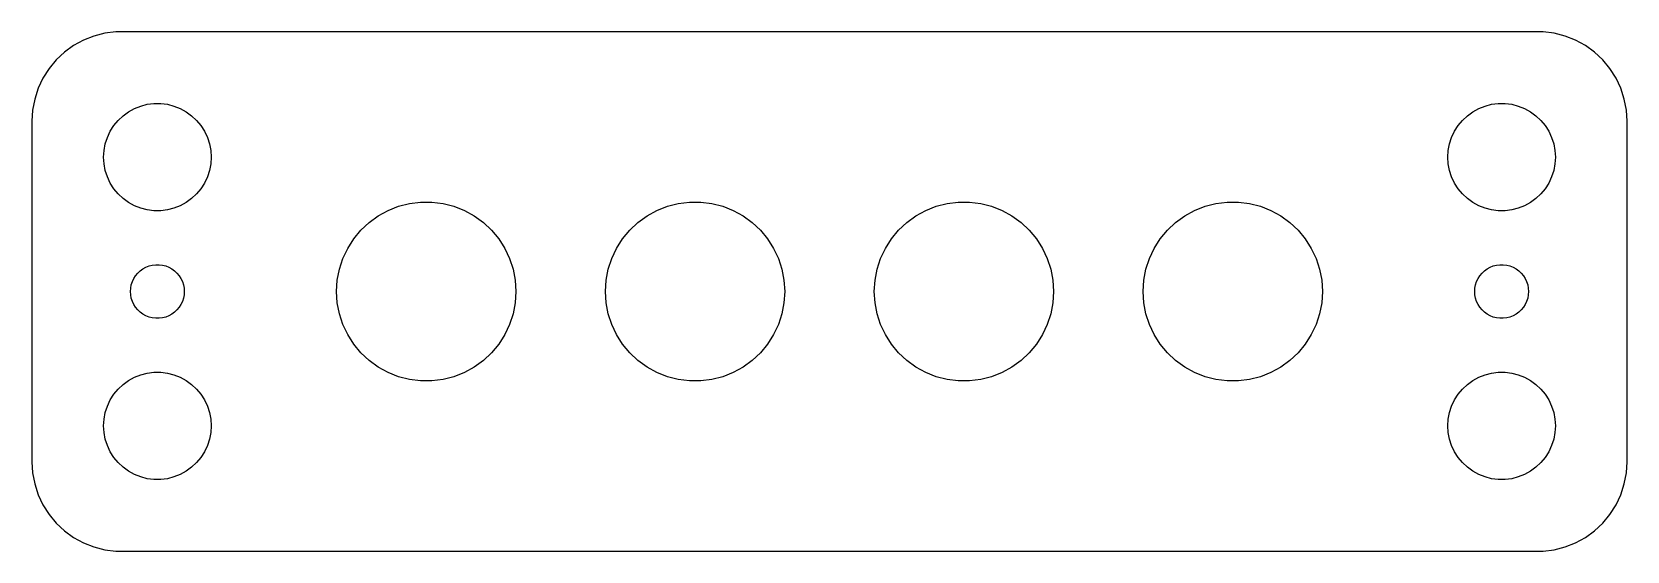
# Model space of a CAD drawing. Header units: metres. Extents: x -44.5 to 44.5, y 24.5 to 53.5.
import ezdxf

# ---------------------------------------------------------------- set-up
doc = ezdxf.new("R2010")
doc.units = ezdxf.units.M

msp = doc.modelspace()

# ---------------------------------------------------------------- linework, layer by layer
for p, q in [((-40.4369, 53.4114), (-41.0451, 53.2553)), ((-39.8139, 53.4901), (-40.4369, 53.4114)), ((39.8139, 53.4901), (-39.8139, 53.4901)), ((40.4369, 53.4114), (39.8139, 53.4901)), ((41.0451, 53.2553), (40.4369, 53.4114)), ((-42.1791, 52.7216), (-42.6871, 52.3526)), ((-41.6289, 53.0241), (-42.1791, 52.7216)), ((-41.0451, 53.2553), (-41.6289, 53.0241)), ((41.6289, 53.0241), (41.0451, 53.2553)), ((42.1791, 52.7216), (41.6289, 53.0241)), ((42.6871, 52.3526), (42.1791, 52.7216)), ((-43.1448, 51.9227), (-43.5451, 51.4389)), ((-42.6871, 52.3526), (-43.1448, 51.9227)), ((43.1448, 51.9227), (42.6871, 52.3526)), ((43.5451, 51.4389), (43.1448, 51.9227)), ((-43.8815, 50.9088), (-44.1489, 50.3406)), ((-43.5451, 51.4389), (-43.8815, 50.9088)), ((43.8815, 50.9088), (43.5451, 51.4389)), ((44.1489, 50.3406), (43.8815, 50.9088)), ((-44.1489, 50.3406), (-44.3429, 49.7434)), ((44.3429, 49.7434), (44.1489, 50.3406)), ((-44.4606, 49.1267), (-44.5, 48.5)), ((-44.3429, 49.7434), (-44.4606, 49.1267)), ((-39.4123, 48.8115), (-39.1075, 49.033)), ((-39.1075, 49.033), (-38.7773, 49.2145)), ((-38.7773, 49.2145), (-38.427, 49.3532)), ((-38.427, 49.3532), (-38.0621, 49.4469)), ((-38.0621, 49.4469), (-37.6884, 49.4941)), ((-37.6884, 49.4941), (-37.3116, 49.4941)), ((-37.3116, 49.4941), (-36.9379, 49.4469)), ((-36.9379, 49.4469), (-36.5729, 49.3532)), ((-36.5729, 49.3532), (-36.2227, 49.2145)), ((-36.2227, 49.2145), (-35.8925, 49.033)), ((-35.8925, 49.033), (-35.5877, 48.8115)), ((35.5877, 48.8115), (35.8925, 49.033)), ((35.8925, 49.033), (36.2227, 49.2145)), ((36.2227, 49.2145), (36.5729, 49.3532)), ((36.5729, 49.3532), (36.9379, 49.4469)), ((36.9379, 49.4469), (37.3116, 49.4941)), ((37.3116, 49.4941), (37.6884, 49.4941)), ((37.6884, 49.4941), (38.0621, 49.4469)), ((38.0621, 49.4469), (38.427, 49.3532)), ((38.427, 49.3532), (38.7773, 49.2145)), ((38.7773, 49.2145), (39.1075, 49.033)), ((39.1075, 49.033), (39.4123, 48.8115)), ((44.4606, 49.1267), (44.3429, 49.7434)), ((44.5, 48.5), (44.4606, 49.1267)), ((-44.5, 48.5), (-44.5, 29.5)), ((-40.1289, 47.9453), (-39.927, 48.2634)), ((-39.927, 48.2634), (-39.6869, 48.5536)), ((-39.6869, 48.5536), (-39.4123, 48.8115)), ((-35.5877, 48.8115), (-35.3131, 48.5536)), ((-35.3131, 48.5536), (-35.0729, 48.2634)), ((-35.0729, 48.2634), (-34.8711, 47.9453)), ((34.8711, 47.9453), (35.0729, 48.2634)), ((35.0729, 48.2634), (35.3131, 48.5536)), ((35.3131, 48.5536), (35.5877, 48.8115)), ((39.4123, 48.8115), (39.6869, 48.5536)), ((39.6869, 48.5536), (39.927, 48.2634)), ((39.927, 48.2634), (40.1289, 47.9453)), ((44.5, 29.5), (44.5, 48.5)), ((-40.4763, 46.876), (-40.4057, 47.2461)), ((-40.4057, 47.2461), (-40.2893, 47.6044)), ((-40.2893, 47.6044), (-40.1289, 47.9453)), ((-34.8711, 47.9453), (-34.7107, 47.6044)), ((-34.7107, 47.6044), (-34.5942, 47.2461)), ((-34.5942, 47.2461), (-34.5237, 46.876)), ((34.5237, 46.876), (34.5942, 47.2461)), ((34.5942, 47.2461), (34.7107, 47.6044)), ((34.7107, 47.6044), (34.8711, 47.9453)), ((40.1289, 47.9453), (40.2893, 47.6044)), ((40.2893, 47.6044), (40.4057, 47.2461)), ((40.4057, 47.2461), (40.4763, 46.876)), ((-40.5, 46.5), (-40.4763, 46.876)), ((-40.4763, 46.124), (-40.5, 46.5)), ((-34.5237, 46.876), (-34.5, 46.5)), ((-34.5, 46.5), (-34.5237, 46.124)), ((34.5, 46.5), (34.5237, 46.876)), ((34.5237, 46.124), (34.5, 46.5)), ((40.4763, 46.876), (40.5, 46.5)), ((40.5, 46.5), (40.4763, 46.124)), ((-40.4057, 45.7539), (-40.4763, 46.124)), ((-40.2893, 45.3956), (-40.4057, 45.7539)), ((-40.1289, 45.0547), (-40.2893, 45.3956)), ((-34.7107, 45.3956), (-34.8711, 45.0547)), ((-34.5942, 45.7539), (-34.7107, 45.3956)), ((-34.5237, 46.124), (-34.5942, 45.7539)), ((34.5942, 45.7539), (34.5237, 46.124)), ((34.7107, 45.3956), (34.5942, 45.7539)), ((34.8711, 45.0547), (34.7107, 45.3956)), ((40.2893, 45.3956), (40.1289, 45.0547)), ((40.4057, 45.7539), (40.2893, 45.3956)), ((40.4763, 46.124), (40.4057, 45.7539)), ((-39.927, 44.7366), (-40.1289, 45.0547)), ((-39.6869, 44.4464), (-39.927, 44.7366)), ((-35.0729, 44.7366), (-35.3131, 44.4464)), ((-34.8711, 45.0547), (-35.0729, 44.7366)), ((35.0729, 44.7366), (34.8711, 45.0547)), ((35.3131, 44.4464), (35.0729, 44.7366)), ((39.927, 44.7366), (39.6869, 44.4464)), ((40.1289, 45.0547), (39.927, 44.7366)), ((-39.4123, 44.1884), (-39.6869, 44.4464)), ((-39.1075, 43.967), (-39.4123, 44.1884)), ((-38.7773, 43.7855), (-39.1075, 43.967)), ((-38.427, 43.6468), (-38.7773, 43.7855)), ((-38.0621, 43.5531), (-38.427, 43.6468)), ((-36.5729, 43.6468), (-36.9379, 43.5531)), ((-36.2227, 43.7855), (-36.5729, 43.6468)), ((-35.8925, 43.967), (-36.2227, 43.7855)), ((-35.5877, 44.1884), (-35.8925, 43.967)), ((-35.3131, 44.4464), (-35.5877, 44.1884)), ((-24.6289, 43.5241), (-24.0451, 43.7553)), ((-24.0451, 43.7553), (-23.4369, 43.9114)), ((-23.4369, 43.9114), (-22.8139, 43.9901)), ((-22.8139, 43.9901), (-22.186, 43.9901)), ((-22.186, 43.9901), (-21.5631, 43.9114)), ((-21.5631, 43.9114), (-20.9549, 43.7553)), ((-20.9549, 43.7553), (-20.3711, 43.5241)), ((-9.62889, 43.5241), (-9.04507, 43.7553)), ((-9.04507, 43.7553), (-8.4369, 43.9114)), ((-8.4369, 43.9114), (-7.81395, 43.9901)), ((-7.81395, 43.9901), (-7.18604, 43.9901)), ((-7.18604, 43.9901), (-6.56308, 43.9114)), ((-6.56308, 43.9114), (-5.95491, 43.7553)), ((-5.95491, 43.7553), (-5.37109, 43.5241)), ((5.37109, 43.5241), (5.95491, 43.7553)), ((5.95491, 43.7553), (6.56308, 43.9114)), ((6.56308, 43.9114), (7.18604, 43.9901)), ((7.18604, 43.9901), (7.81395, 43.9901)), ((7.81395, 43.9901), (8.4369, 43.9114)), ((8.4369, 43.9114), (9.04507, 43.7553)), ((9.04507, 43.7553), (9.62889, 43.5241)), ((20.3711, 43.5241), (20.9549, 43.7553)), ((20.9549, 43.7553), (21.5631, 43.9114)), ((21.5631, 43.9114), (22.186, 43.9901)), ((22.186, 43.9901), (22.8139, 43.9901)), ((22.8139, 43.9901), (23.4369, 43.9114)), ((23.4369, 43.9114), (24.0451, 43.7553)), ((24.0451, 43.7553), (24.6289, 43.5241)), ((35.5877, 44.1884), (35.3131, 44.4464)), ((35.8925, 43.967), (35.5877, 44.1884)), ((36.2227, 43.7855), (35.8925, 43.967)), ((36.5729, 43.6468), (36.2227, 43.7855)), ((36.9379, 43.5531), (36.5729, 43.6468)), ((38.427, 43.6468), (38.0621, 43.5531)), ((38.7773, 43.7855), (38.427, 43.6468)), ((39.1075, 43.967), (38.7773, 43.7855)), ((39.4123, 44.1884), (39.1075, 43.967)), ((39.6869, 44.4464), (39.4123, 44.1884)), ((-37.6884, 43.5059), (-38.0621, 43.5531)), ((-37.3116, 43.5059), (-37.6884, 43.5059)), ((-36.9379, 43.5531), (-37.3116, 43.5059)), ((-26.1448, 42.4227), (-25.6871, 42.8526)), ((-25.6871, 42.8526), (-25.1791, 43.2216)), ((-25.1791, 43.2216), (-24.6289, 43.5241)), ((-20.3711, 43.5241), (-19.8209, 43.2216)), ((-19.8209, 43.2216), (-19.3129, 42.8526)), ((-19.3129, 42.8526), (-18.8551, 42.4227)), ((-11.1448, 42.4227), (-10.6871, 42.8526)), ((-10.6871, 42.8526), (-10.1791, 43.2216)), ((-10.1791, 43.2216), (-9.62889, 43.5241)), ((-5.37109, 43.5241), (-4.82086, 43.2216)), ((-4.82086, 43.2216), (-4.31287, 42.8526)), ((-4.31287, 42.8526), (-3.85515, 42.4227)), ((3.85515, 42.4227), (4.31287, 42.8526)), ((4.31287, 42.8526), (4.82086, 43.2216)), ((4.82086, 43.2216), (5.37109, 43.5241)), ((9.62889, 43.5241), (10.1791, 43.2216)), ((10.1791, 43.2216), (10.6871, 42.8526)), ((10.6871, 42.8526), (11.1448, 42.4227)), ((18.8551, 42.4227), (19.3129, 42.8526)), ((19.3129, 42.8526), (19.8209, 43.2216)), ((19.8209, 43.2216), (20.3711, 43.5241)), ((24.6289, 43.5241), (25.1791, 43.2216)), ((25.1791, 43.2216), (25.6871, 42.8526)), ((25.6871, 42.8526), (26.1448, 42.4227)), ((37.3116, 43.5059), (36.9379, 43.5531)), ((37.6884, 43.5059), (37.3116, 43.5059)), ((38.0621, 43.5531), (37.6884, 43.5059)), ((-26.8815, 41.4088), (-26.5451, 41.9389)), ((-26.5451, 41.9389), (-26.1448, 42.4227)), ((-18.8551, 42.4227), (-18.4549, 41.9389)), ((-18.4549, 41.9389), (-18.1185, 41.4088)), ((-11.8815, 41.4088), (-11.5451, 41.9389)), ((-11.5451, 41.9389), (-11.1448, 42.4227)), ((-3.85515, 42.4227), (-3.45491, 41.9389)), ((-3.45491, 41.9389), (-3.11845, 41.4088)), ((3.11845, 41.4088), (3.45491, 41.9389)), ((3.45491, 41.9389), (3.85515, 42.4227)), ((11.1448, 42.4227), (11.5451, 41.9389)), ((11.5451, 41.9389), (11.8815, 41.4088)), ((18.1185, 41.4088), (18.4549, 41.9389)), ((18.4549, 41.9389), (18.8551, 42.4227)), ((26.1448, 42.4227), (26.5451, 41.9389)), ((26.5451, 41.9389), (26.8815, 41.4088)), ((-27.1489, 40.8406), (-26.8815, 41.4088)), ((-18.1185, 41.4088), (-17.8511, 40.8406)), ((-12.1489, 40.8406), (-11.8815, 41.4088)), ((-3.11845, 41.4088), (-2.8511, 40.8406)), ((2.8511, 40.8406), (3.11845, 41.4088)), ((11.8815, 41.4088), (12.1489, 40.8406)), ((17.8511, 40.8406), (18.1185, 41.4088)), ((26.8815, 41.4088), (27.1489, 40.8406)), ((-38.5934, 40.0268), (-38.4561, 40.1558)), ((-38.4561, 40.1558), (-38.3037, 40.2665)), ((-38.3037, 40.2665), (-38.1387, 40.3572)), ((-38.1387, 40.3572), (-37.9635, 40.4266)), ((-37.9635, 40.4266), (-37.7811, 40.4734)), ((-37.7811, 40.4734), (-37.5942, 40.497)), ((-37.5942, 40.497), (-37.4058, 40.497)), ((-37.4058, 40.497), (-37.2189, 40.4734)), ((-37.2189, 40.4734), (-37.0365, 40.4266)), ((-37.0365, 40.4266), (-36.8613, 40.3572)), ((-36.8613, 40.3572), (-36.6963, 40.2665)), ((-36.6963, 40.2665), (-36.5439, 40.1558)), ((-36.5439, 40.1558), (-36.4065, 40.0268)), ((-27.4606, 39.6267), (-27.3429, 40.2434)), ((-27.3429, 40.2434), (-27.1489, 40.8406)), ((-17.8511, 40.8406), (-17.6571, 40.2434)), ((-17.6571, 40.2434), (-17.5394, 39.6267)), ((-12.4606, 39.6267), (-12.3429, 40.2434)), ((-12.3429, 40.2434), (-12.1489, 40.8406)), ((-2.8511, 40.8406), (-2.65707, 40.2434)), ((-2.65707, 40.2434), (-2.53941, 39.6267)), ((2.53941, 39.6267), (2.65707, 40.2434)), ((2.65707, 40.2434), (2.8511, 40.8406)), ((12.1489, 40.8406), (12.3429, 40.2434)), ((12.3429, 40.2434), (12.4606, 39.6267)), ((17.5394, 39.6267), (17.6571, 40.2434)), ((17.6571, 40.2434), (17.8511, 40.8406)), ((27.1489, 40.8406), (27.3429, 40.2434)), ((27.3429, 40.2434), (27.4606, 39.6267)), ((36.4065, 40.0268), (36.5439, 40.1558)), ((36.5439, 40.1558), (36.6963, 40.2665)), ((36.6963, 40.2665), (36.8613, 40.3572)), ((36.8613, 40.3572), (37.0365, 40.4266)), ((37.0365, 40.4266), (37.2189, 40.4734)), ((37.2189, 40.4734), (37.4058, 40.497)), ((37.4058, 40.497), (37.5942, 40.497)), ((37.5942, 40.497), (37.7811, 40.4734)), ((37.7811, 40.4734), (37.9635, 40.4266)), ((37.9635, 40.4266), (38.1387, 40.3572)), ((38.1387, 40.3572), (38.3037, 40.2665)), ((38.3037, 40.2665), (38.4561, 40.1558)), ((38.4561, 40.1558), (38.5934, 40.0268)), ((-39, 39), (-38.9882, 39.188)), ((-38.9882, 39.188), (-38.9529, 39.373)), ((-38.9529, 39.373), (-38.8947, 39.5522)), ((-38.8947, 39.5522), (-38.8145, 39.7226)), ((-38.8145, 39.7226), (-38.7135, 39.8817)), ((-38.7135, 39.8817), (-38.5934, 40.0268)), ((-36.4065, 40.0268), (-36.2865, 39.8817)), ((-36.2865, 39.8817), (-36.1855, 39.7226)), ((-36.1855, 39.7226), (-36.1053, 39.5522)), ((-36.1053, 39.5522), (-36.0471, 39.373)), ((-36.0471, 39.373), (-36.0118, 39.188)), ((-36.0118, 39.188), (-36, 39)), ((-27.5, 39), (-27.4606, 39.6267)), ((-17.5394, 39.6267), (-17.5, 39)), ((-12.5, 39), (-12.4606, 39.6267)), ((-2.53941, 39.6267), (-2.5, 39)), ((2.5, 39), (2.53941, 39.6267)), ((12.4606, 39.6267), (12.5, 39)), ((17.5, 39), (17.5394, 39.6267)), ((27.4606, 39.6267), (27.5, 39)), ((36, 39), (36.0118, 39.188)), ((36.0118, 39.188), (36.0471, 39.373)), ((36.0471, 39.373), (36.1053, 39.5522)), ((36.1053, 39.5522), (36.1855, 39.7226)), ((36.1855, 39.7226), (36.2865, 39.8817)), ((36.2865, 39.8817), (36.4065, 40.0268)), ((38.5934, 40.0268), (38.7135, 39.8817)), ((38.7135, 39.8817), (38.8145, 39.7226)), ((38.8145, 39.7226), (38.8947, 39.5522)), ((38.8947, 39.5522), (38.9529, 39.373)), ((38.9529, 39.373), (38.9882, 39.188)), ((38.9882, 39.188), (39, 39)), ((-38.9882, 38.812), (-39, 39)), ((-38.9529, 38.627), (-38.9882, 38.812)), ((-38.8947, 38.4478), (-38.9529, 38.627)), ((-38.8145, 38.2774), (-38.8947, 38.4478)), ((-38.7135, 38.1183), (-38.8145, 38.2774)), ((-36.1855, 38.2774), (-36.2865, 38.1183)), ((-36.1053, 38.4478), (-36.1855, 38.2774)), ((-36.0471, 38.627), (-36.1053, 38.4478)), ((-36.0118, 38.812), (-36.0471, 38.627)), ((-36, 39), (-36.0118, 38.812)), ((-27.4606, 38.3733), (-27.5, 39)), ((-27.3429, 37.7566), (-27.4606, 38.3733)), ((-17.5394, 38.3733), (-17.6571, 37.7566)), ((-17.5, 39), (-17.5394, 38.3733)), ((-12.4606, 38.3733), (-12.5, 39)), ((-12.3429, 37.7566), (-12.4606, 38.3733)), ((-2.53941, 38.3733), (-2.65707, 37.7566)), ((-2.5, 39), (-2.53941, 38.3733)), ((2.53941, 38.3733), (2.5, 39)), ((2.65707, 37.7566), (2.53941, 38.3733)), ((12.4606, 38.3733), (12.3429, 37.7566)), ((12.5, 39), (12.4606, 38.3733)), ((17.5394, 38.3733), (17.5, 39)), ((17.6571, 37.7566), (17.5394, 38.3733)), ((27.4606, 38.3733), (27.3429, 37.7566)), ((27.5, 39), (27.4606, 38.3733)), ((36.0118, 38.812), (36, 39)), ((36.0471, 38.627), (36.0118, 38.812)), ((36.1053, 38.4478), (36.0471, 38.627)), ((36.1855, 38.2774), (36.1053, 38.4478)), ((36.2865, 38.1183), (36.1855, 38.2774)), ((38.8145, 38.2774), (38.7135, 38.1183)), ((38.8947, 38.4478), (38.8145, 38.2774)), ((38.9529, 38.627), (38.8947, 38.4478)), ((38.9882, 38.812), (38.9529, 38.627)), ((39, 39), (38.9882, 38.812)), ((-38.5934, 37.9732), (-38.7135, 38.1183)), ((-38.4561, 37.8442), (-38.5934, 37.9732)), ((-38.3037, 37.7335), (-38.4561, 37.8442)), ((-38.1387, 37.6428), (-38.3037, 37.7335)), ((-37.9635, 37.5734), (-38.1387, 37.6428)), ((-37.7811, 37.5266), (-37.9635, 37.5734)), ((-37.5942, 37.503), (-37.7811, 37.5266)), ((-37.4058, 37.503), (-37.5942, 37.503)), ((-37.2189, 37.5266), (-37.4058, 37.503)), ((-37.0365, 37.5734), (-37.2189, 37.5266)), ((-36.8613, 37.6428), (-37.0365, 37.5734)), ((-36.6963, 37.7335), (-36.8613, 37.6428)), ((-36.5439, 37.8442), (-36.6963, 37.7335)), ((-36.4065, 37.9732), (-36.5439, 37.8442)), ((-36.2865, 38.1183), (-36.4065, 37.9732)), ((-27.1489, 37.1594), (-27.3429, 37.7566)), ((-17.6571, 37.7566), (-17.8511, 37.1594)), ((-12.1489, 37.1594), (-12.3429, 37.7566)), ((-2.65707, 37.7566), (-2.8511, 37.1594)), ((2.8511, 37.1594), (2.65707, 37.7566)), ((12.3429, 37.7566), (12.1489, 37.1594)), ((17.8511, 37.1594), (17.6571, 37.7566)), ((27.3429, 37.7566), (27.1489, 37.1594)), ((36.4065, 37.9732), (36.2865, 38.1183)), ((36.5439, 37.8442), (36.4065, 37.9732)), ((36.6963, 37.7335), (36.5439, 37.8442)), ((36.8613, 37.6428), (36.6963, 37.7335)), ((37.0365, 37.5734), (36.8613, 37.6428)), ((37.2189, 37.5266), (37.0365, 37.5734)), ((37.4058, 37.503), (37.2189, 37.5266)), ((37.5942, 37.503), (37.4058, 37.503)), ((37.7811, 37.5266), (37.5942, 37.503)), ((37.9635, 37.5734), (37.7811, 37.5266)), ((38.1387, 37.6428), (37.9635, 37.5734)), ((38.3037, 37.7335), (38.1387, 37.6428)), ((38.4561, 37.8442), (38.3037, 37.7335)), ((38.5934, 37.9732), (38.4561, 37.8442)), ((38.7135, 38.1183), (38.5934, 37.9732)), ((-26.8815, 36.5912), (-27.1489, 37.1594)), ((-26.5451, 36.0611), (-26.8815, 36.5912)), ((-18.1185, 36.5912), (-18.4549, 36.0611)), ((-17.8511, 37.1594), (-18.1185, 36.5912)), ((-11.8815, 36.5912), (-12.1489, 37.1594)), ((-11.5451, 36.0611), (-11.8815, 36.5912)), ((-3.11845, 36.5912), (-3.45491, 36.0611)), ((-2.8511, 37.1594), (-3.11845, 36.5912)), ((3.11845, 36.5912), (2.8511, 37.1594)), ((3.45491, 36.0611), (3.11845, 36.5912)), ((11.8815, 36.5912), (11.5451, 36.0611)), ((12.1489, 37.1594), (11.8815, 36.5912)), ((18.1185, 36.5912), (17.8511, 37.1594)), ((18.4549, 36.0611), (18.1185, 36.5912)), ((26.8815, 36.5912), (26.5451, 36.0611)), ((27.1489, 37.1594), (26.8815, 36.5912)), ((-26.1448, 35.5773), (-26.5451, 36.0611)), ((-18.4549, 36.0611), (-18.8551, 35.5773)), ((-11.1448, 35.5773), (-11.5451, 36.0611)), ((-3.45491, 36.0611), (-3.85515, 35.5773)), ((3.85515, 35.5773), (3.45491, 36.0611)), ((11.5451, 36.0611), (11.1448, 35.5773)), ((18.8551, 35.5773), (18.4549, 36.0611)), ((26.5451, 36.0611), (26.1448, 35.5773)), ((-25.6871, 35.1474), (-26.1448, 35.5773)), ((-25.1791, 34.7784), (-25.6871, 35.1474)), ((-24.6289, 34.4759), (-25.1791, 34.7784)), ((-19.8209, 34.7784), (-20.3711, 34.4759)), ((-19.3129, 35.1474), (-19.8209, 34.7784)), ((-18.8551, 35.5773), (-19.3129, 35.1474)), ((-10.6871, 35.1474), (-11.1448, 35.5773)), ((-10.1791, 34.7784), (-10.6871, 35.1474)), ((-9.62889, 34.4759), (-10.1791, 34.7784)), ((-4.82086, 34.7784), (-5.37109, 34.4759)), ((-4.31287, 35.1474), (-4.82086, 34.7784)), ((-3.85515, 35.5773), (-4.31287, 35.1474)), ((4.31287, 35.1474), (3.85515, 35.5773)), ((4.82086, 34.7784), (4.31287, 35.1474)), ((5.37109, 34.4759), (4.82086, 34.7784)), ((10.1791, 34.7784), (9.62889, 34.4759)), ((10.6871, 35.1474), (10.1791, 34.7784)), ((11.1448, 35.5773), (10.6871, 35.1474)), ((19.3129, 35.1474), (18.8551, 35.5773)), ((19.8209, 34.7784), (19.3129, 35.1474)), ((20.3711, 34.4759), (19.8209, 34.7784)), ((25.1791, 34.7784), (24.6289, 34.4759)), ((25.6871, 35.1474), (25.1791, 34.7784)), ((26.1448, 35.5773), (25.6871, 35.1474)), ((-39.4123, 33.8116), (-39.1075, 34.033)), ((-39.1075, 34.033), (-38.7773, 34.2145)), ((-38.7773, 34.2145), (-38.427, 34.3532)), ((-38.427, 34.3532), (-38.0621, 34.4469)), ((-38.0621, 34.4469), (-37.6884, 34.4941)), ((-37.6884, 34.4941), (-37.3116, 34.4941)), ((-37.3116, 34.4941), (-36.9379, 34.4469)), ((-36.9379, 34.4469), (-36.5729, 34.3532)), ((-36.5729, 34.3532), (-36.2227, 34.2145)), ((-36.2227, 34.2145), (-35.8925, 34.033)), ((-35.8925, 34.033), (-35.5877, 33.8116)), ((-24.0451, 34.2447), (-24.6289, 34.4759)), ((-23.4369, 34.0886), (-24.0451, 34.2447)), ((-22.8139, 34.0099), (-23.4369, 34.0886)), ((-22.186, 34.0099), (-22.8139, 34.0099)), ((-21.5631, 34.0886), (-22.186, 34.0099)), ((-20.9549, 34.2447), (-21.5631, 34.0886)), ((-20.3711, 34.4759), (-20.9549, 34.2447)), ((-9.04507, 34.2447), (-9.62889, 34.4759)), ((-8.4369, 34.0886), (-9.04507, 34.2447)), ((-7.81395, 34.0099), (-8.4369, 34.0886)), ((-7.18604, 34.0099), (-7.81395, 34.0099)), ((-6.56308, 34.0886), (-7.18604, 34.0099)), ((-5.95491, 34.2447), (-6.56308, 34.0886)), ((-5.37109, 34.4759), (-5.95491, 34.2447)), ((5.95491, 34.2447), (5.37109, 34.4759)), ((6.56308, 34.0886), (5.95491, 34.2447)), ((7.18604, 34.0099), (6.56308, 34.0886)), ((7.81395, 34.0099), (7.18604, 34.0099)), ((8.4369, 34.0886), (7.81395, 34.0099)), ((9.04507, 34.2447), (8.4369, 34.0886)), ((9.62889, 34.4759), (9.04507, 34.2447)), ((20.9549, 34.2447), (20.3711, 34.4759)), ((21.5631, 34.0886), (20.9549, 34.2447)), ((22.186, 34.0099), (21.5631, 34.0886)), ((22.8139, 34.0099), (22.186, 34.0099)), ((23.4369, 34.0886), (22.8139, 34.0099)), ((24.0451, 34.2447), (23.4369, 34.0886)), ((24.6289, 34.4759), (24.0451, 34.2447)), ((35.5877, 33.8116), (35.8925, 34.033)), ((35.8925, 34.033), (36.2227, 34.2145)), ((36.2227, 34.2145), (36.5729, 34.3532)), ((36.5729, 34.3532), (36.9379, 34.4469)), ((36.9379, 34.4469), (37.3116, 34.4941)), ((37.3116, 34.4941), (37.6884, 34.4941)), ((37.6884, 34.4941), (38.0621, 34.4469)), ((38.0621, 34.4469), (38.427, 34.3532)), ((38.427, 34.3532), (38.7773, 34.2145)), ((38.7773, 34.2145), (39.1075, 34.033)), ((39.1075, 34.033), (39.4123, 33.8116)), ((-40.2893, 32.6044), (-40.1289, 32.9453)), ((-40.1289, 32.9453), (-39.927, 33.2634)), ((-39.927, 33.2634), (-39.6869, 33.5536)), ((-39.6869, 33.5536), (-39.4123, 33.8116)), ((-35.5877, 33.8116), (-35.3131, 33.5536)), ((-35.3131, 33.5536), (-35.0729, 33.2634)), ((-35.0729, 33.2634), (-34.8711, 32.9453)), ((-34.8711, 32.9453), (-34.7107, 32.6044)), ((34.7107, 32.6044), (34.8711, 32.9453)), ((34.8711, 32.9453), (35.0729, 33.2634)), ((35.0729, 33.2634), (35.3131, 33.5536)), ((35.3131, 33.5536), (35.5877, 33.8116)), ((39.4123, 33.8116), (39.6869, 33.5536)), ((39.6869, 33.5536), (39.927, 33.2634)), ((39.927, 33.2634), (40.1289, 32.9453)), ((40.1289, 32.9453), (40.2893, 32.6044)), ((-40.4763, 31.876), (-40.4057, 32.2461)), ((-40.4057, 32.2461), (-40.2893, 32.6044)), ((-34.7107, 32.6044), (-34.5942, 32.2461)), ((-34.5942, 32.2461), (-34.5237, 31.876)), ((34.5237, 31.876), (34.5942, 32.2461)), ((34.5942, 32.2461), (34.7107, 32.6044)), ((40.2893, 32.6044), (40.4057, 32.2461)), ((40.4057, 32.2461), (40.4763, 31.876)), ((-40.5, 31.5), (-40.4763, 31.876)), ((-40.4763, 31.124), (-40.5, 31.5)), ((-34.5237, 31.876), (-34.5, 31.5)), ((-34.5, 31.5), (-34.5237, 31.124)), ((34.5, 31.5), (34.5237, 31.876)), ((34.5237, 31.124), (34.5, 31.5)), ((40.4763, 31.876), (40.5, 31.5)), ((40.5, 31.5), (40.4763, 31.124)), ((-40.4057, 30.7539), (-40.4763, 31.124)), ((-40.2893, 30.3956), (-40.4057, 30.7539)), ((-40.1289, 30.0547), (-40.2893, 30.3956)), ((-34.7107, 30.3956), (-34.8711, 30.0547)), ((-34.5942, 30.7539), (-34.7107, 30.3956)), ((-34.5237, 31.124), (-34.5942, 30.7539)), ((34.5942, 30.7539), (34.5237, 31.124)), ((34.7107, 30.3956), (34.5942, 30.7539)), ((34.8711, 30.0547), (34.7107, 30.3956)), ((40.2893, 30.3956), (40.1289, 30.0547)), ((40.4057, 30.7539), (40.2893, 30.3956)), ((40.4763, 31.124), (40.4057, 30.7539)), ((-44.5, 29.5), (-44.4606, 28.8733)), ((-39.927, 29.7366), (-40.1289, 30.0547)), ((-39.6869, 29.4464), (-39.927, 29.7366)), ((-39.4123, 29.1885), (-39.6869, 29.4464)), ((-35.3131, 29.4464), (-35.5877, 29.1885)), ((-35.0729, 29.7366), (-35.3131, 29.4464)), ((-34.8711, 30.0547), (-35.0729, 29.7366)), ((35.0729, 29.7366), (34.8711, 30.0547)), ((35.3131, 29.4464), (35.0729, 29.7366)), ((35.5877, 29.1885), (35.3131, 29.4464)), ((39.6869, 29.4464), (39.4123, 29.1885)), ((39.927, 29.7366), (39.6869, 29.4464)), ((40.1289, 30.0547), (39.927, 29.7366)), ((44.4606, 28.8733), (44.5, 29.5)), ((-44.4606, 28.8733), (-44.3429, 28.2566)), ((-39.1075, 28.967), (-39.4123, 29.1885)), ((-38.7773, 28.7855), (-39.1075, 28.967)), ((-38.427, 28.6468), (-38.7773, 28.7855)), ((-38.0621, 28.5531), (-38.427, 28.6468)), ((-37.6884, 28.5059), (-38.0621, 28.5531)), ((-37.3116, 28.5059), (-37.6884, 28.5059)), ((-36.9379, 28.5531), (-37.3116, 28.5059)), ((-36.5729, 28.6468), (-36.9379, 28.5531)), ((-36.2227, 28.7855), (-36.5729, 28.6468)), ((-35.8925, 28.967), (-36.2227, 28.7855)), ((-35.5877, 29.1885), (-35.8925, 28.967)), ((35.8925, 28.967), (35.5877, 29.1885)), ((36.2227, 28.7855), (35.8925, 28.967)), ((36.5729, 28.6468), (36.2227, 28.7855)), ((36.9379, 28.5531), (36.5729, 28.6468)), ((37.3116, 28.5059), (36.9379, 28.5531)), ((37.6884, 28.5059), (37.3116, 28.5059)), ((38.0621, 28.5531), (37.6884, 28.5059)), ((38.427, 28.6468), (38.0621, 28.5531)), ((38.7773, 28.7855), (38.427, 28.6468)), ((39.1075, 28.967), (38.7773, 28.7855)), ((39.4123, 29.1885), (39.1075, 28.967)), ((44.3429, 28.2566), (44.4606, 28.8733)), ((-44.3429, 28.2566), (-44.1489, 27.6594)), ((-44.1489, 27.6594), (-43.8815, 27.0912)), ((43.8815, 27.0912), (44.1489, 27.6594)), ((44.1489, 27.6594), (44.3429, 28.2566)), ((-43.8815, 27.0912), (-43.5451, 26.5611)), ((43.5451, 26.5611), (43.8815, 27.0912)), ((-43.5451, 26.5611), (-43.1448, 26.0773)), ((-43.1448, 26.0773), (-42.6871, 25.6474)), ((42.6871, 25.6474), (43.1448, 26.0773)), ((43.1448, 26.0773), (43.5451, 26.5611)), ((-42.6871, 25.6474), (-42.1791, 25.2784)), ((-42.1791, 25.2784), (-41.6289, 24.9759)), ((-41.6289, 24.9759), (-41.0451, 24.7447)), ((41.0451, 24.7447), (41.6289, 24.9759)), ((41.6289, 24.9759), (42.1791, 25.2784)), ((42.1791, 25.2784), (42.6871, 25.6474)), ((-41.0451, 24.7447), (-40.4369, 24.5886)), ((-40.4369, 24.5886), (-39.8139, 24.5099)), ((-39.8139, 24.5099), (39.8139, 24.5099)), ((39.8139, 24.5099), (40.4369, 24.5886)), ((40.4369, 24.5886), (41.0451, 24.7447))]:
    msp.add_line(p, q)

doc.saveas('drawing.dxf')
